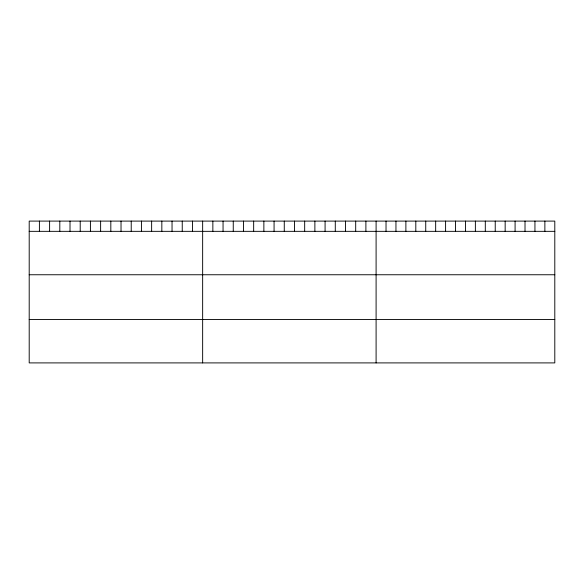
<?xml version="1.0" encoding="UTF-8"?>
<svg xmlns="http://www.w3.org/2000/svg" width="584" height="584" viewBox="0 0 584 584"><rect width="100%" height="100%" fill="white"/><g stroke="black" fill="none" stroke-linecap="round" stroke-linejoin="round"><path stroke-width="0.88" d="M554.8 231.337L554.8 362.905L29.2 362.905L29.2 221.095L554.8 221.095L554.8 231.337L29.2 231.337M29.2 274.757L554.8 274.757M29.2 319.484L554.8 319.484M544.872 221.095L544.872 231.337M534.944 221.095L534.944 231.337M525.016 221.095L525.016 231.337M515.088 221.095L515.088 231.337M505.16 221.095L505.16 231.337M495.232 221.095L495.232 231.337M485.304 221.095L485.304 231.337M475.376 221.095L475.376 231.337M465.448 221.095L465.448 231.337M455.52 221.095L455.52 231.337M445.592 221.095L445.592 231.337M435.664 221.095L435.664 231.337M425.736 221.095L425.736 231.337M415.808 221.095L415.808 231.337M405.88 221.095L405.88 231.337M395.952 221.095L395.952 231.337M386.024 221.095L386.024 231.337M376.096 221.095L376.096 362.905M365.891 221.095L365.891 231.337M355.692 221.095L355.692 231.337M345.487 221.095L345.487 231.337M335.282 221.095L335.282 231.337M325.084 221.095L325.084 231.337M314.878 221.095L314.878 231.337M304.673 221.095L304.673 231.337M294.475 221.095L294.475 231.337M284.269 221.095L284.269 231.337M274.071 221.095L274.071 231.337M263.866 221.095L263.866 231.337M253.66 221.095L253.66 231.337M243.462 221.095L243.462 231.337M233.257 221.095L233.257 231.337M223.052 221.095L223.052 231.337M212.853 221.095L212.853 231.337M202.648 221.095L202.648 362.905M192.443 221.095L192.443 231.337M182.244 221.095L182.244 231.337M172.039 221.095L172.039 231.337M161.834 221.095L161.834 231.337M151.636 221.095L151.636 231.337M141.43 221.095L141.43 231.337M131.225 221.095L131.225 231.337M121.027 221.095L121.027 231.337M110.821 221.095L110.821 231.337M100.623 221.095L100.623 231.337M90.418 221.095L90.418 231.337M80.212 221.095L80.212 231.337M70.014 221.095L70.014 231.337M59.809 221.095L59.809 231.337M49.604 221.095L49.604 231.337M39.405 221.095L39.405 231.337"/></g></svg>
